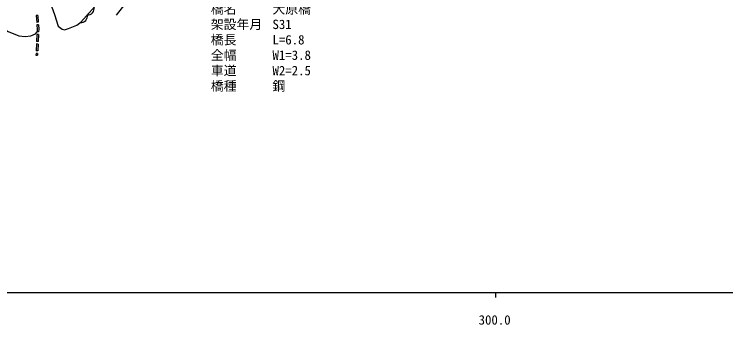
# Model space of a CAD drawing. Units: millimetres, scale not verified. Extents: x 40000 to 680000, y 20000 to 380000.
# Drawn here: x 274340 to 412832, y 198715 to 259195 of the extents above; entities that cross this region are included whole.
import ezdxf
from ezdxf.enums import TextEntityAlignment as Align

# ---------------------------------------------------------------- set-up
doc = ezdxf.new("R2010")
doc.units = ezdxf.units.MM
doc.header["$LTSCALE"] = 1000
for name, color, linetype, lineweight in [('M-BGD', 7, 'Continuous', 25), ('M-STR-HTXT', 7, 'Continuous', 13), ('M-TTL-BAND', 7, 'Continuous', 25)]:
    doc.layers.add(name, color=color, linetype=linetype, lineweight=lineweight)
doc.styles.add('ＭＳ ゴシック', font='')
doc.styles.get('ＭＳ ゴシック').set_extended_font_data('MS Gothic')

msp = doc.modelspace()

# ---------------------------------------------------------------- linework, layer by layer
at = {"layer": 'M-BGD'}
for p, q in [((278920, 258967), (278620, 258945)), ((278620, 258945), (278721, 257599)), ((279020, 257621), (278721, 257599)), ((278920, 258967), (279020, 257621)), ((279057, 257123), (278758, 257100)), ((278770, 255254), (278701, 253906)), ((279070, 255239), (278770, 255254)), ((279095, 255738), (278796, 255753)), ((279070, 255239), (279000, 253890)), ((279000, 253890), (278701, 253906)), ((278675, 253406), (278606, 252058)), ((278905, 252043), (278606, 252058)), ((278975, 253391), (278675, 253406)), ((278975, 253391), (278905, 252043)), ((278580, 251559), (278563, 251218)), ((278563, 251218), (278862, 251203)), ((278880, 251543), (278580, 251559)), ((278880, 251543), (278862, 251203))]:
    msp.add_line(p, q, dxfattribs=at)
for points in [[(294250, 258989), (297999, 263900), (301197, 268557), (302509, 271248), (309052, 287413), (311329, 293119)], [(305424, 291761), (302427, 282191), (299144, 270795), (297979, 267873), (296365, 266103), (295029, 265183), (292512, 263292), (291138, 261969), (287285, 257649)], [(239454, 276071), (244640, 273325), (252680, 269385), (256284, 267373), (261354, 264105), (270660, 257426), (273150, 255831), (275204, 254988), (276497, 254848), (277589, 255007), (278487, 255392), (278796, 255753)], [(277489, 267783), (278563, 267041), (279810, 264936), (281214, 261793), (282202, 259169), (282877, 256856), (283672, 256293), (284148, 256158), (284910, 256418), (286506, 257072), (287285, 257649)], [(278758, 257100), (278821, 256249), (278796, 255753)], [(279057, 257123), (279122, 256253), (279095, 255738)]]:
    msp.add_lwpolyline(points, dxfattribs=at)
for centre in [(288653, 260309), (287321, 258817)]:
    msp.add_arc(centre, 1250, 265.13845, 11.39866, dxfattribs=at)
at = {"layer": 'M-TTL-BAND'}
for p, q in [((40000, 205000), (579000, 205000)), ((368000, 205000), (368000, 204000))]:
    msp.add_line(p, q, dxfattribs=at)

# ---------------------------------------------------------------- texts
at = {"layer": 'M-STR-HTXT', "style": 'ＭＳ ゴシック'}
for s, p in [('橋名', (312600, 258752)), ('大原橋', (324600, 258758)), ('架設年月', (312601, 255752)), ('S31', (324601, 255758)), ('橋長', (312603, 252752)), ('L=6.8', (324603, 252758)), ('全幅', (312605, 249752)), ('W1=3.8', (324605, 249758)), ('車道', (312606, 246752)), ('W2=2.5', (324606, 246758)), ('橋種', (312608, 243752)), ('鋼', (324608, 243758))]:
    msp.add_text(s, height=1833, rotation=0.031, dxfattribs=at).set_placement(p, align=Align.BOTTOM_LEFT)
at = {"layer": 'M-TTL-BAND', "style": 'ＭＳ ゴシック'}
msp.add_text('300.0', height=1833, dxfattribs=at).set_placement((367844, 198195), align=Align.BOTTOM_CENTER)

doc.saveas('drawing.dxf')
